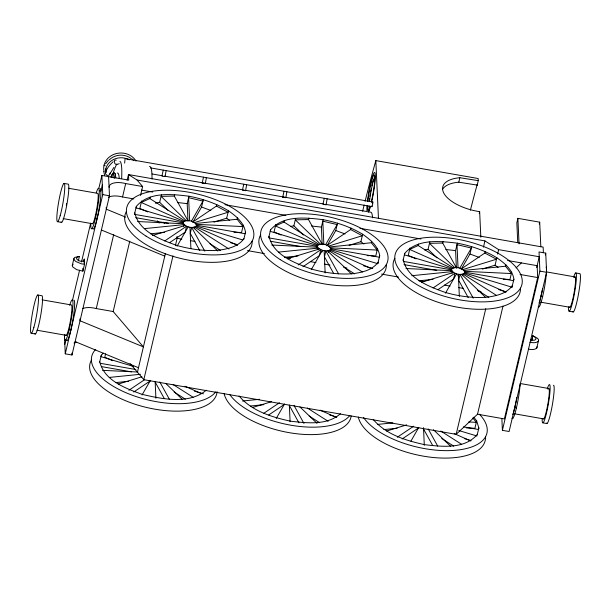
<?xml version="1.0" encoding="UTF-8"?>
<svg xmlns="http://www.w3.org/2000/svg" width="611" height="611" viewBox="0 0 611 611"><rect width="100%" height="100%" fill="white"/><g stroke="black" fill="none" stroke-linecap="round" stroke-linejoin="round"><path stroke-width="0.92" d="M84.287 259.117L84.203 260.401L82.859 261.21L80.705 261.256L78.468 260.538L76.894 259.293L76.505 257.926L77.437 256.918L79.377 256.444L74.725 257.407L73.9 258.583L72.289 265.434L72.671 266.87L76.673 269.68L82.913 271.139L84.524 264.296L84.287 259.117L83.669 261.378M113.134 161.724C109.743 164.955 106.062 168.827 105.482 173.661L106.261 174.853L107.62 175.456L109.025 175.25L113.944 167.376M109.957 174.303L110.049 172.982M124.629 163.129L125.095 158.631L372.84 201.989L372.718 203.998L371.939 206.648L150.367 167.865M111.469 177.518L111.958 174.7L113.913 172.501L115.273 173.86L115.823 177.893M206.358 177.664L205.365 183.59L203.073 183.353L202.188 183.048L203.501 177.167M243.758 184.209L242.452 190.097L243.331 190.403L245.622 190.64L246.615 184.713M286.88 191.755L285.879 197.681L283.588 197.445L282.71 197.139L284.023 191.258M324.281 198.308L322.967 204.189L323.845 204.494L326.144 204.731L327.137 198.804M528.355 349.141C531.127 349.675 534.465 350.034 536.771 348.094L537.031 346.765M536.771 348.094L538.642 339.922L537.695 338.433L532.884 335.813L531.669 340.946M112.974 177.144L113.913 172.501M78.376 260.859L79.377 256.444M72.388 300.704L79.56 270.268M81.515 261.974L90.634 223.236M98.875 188.264L101.892 175.449L128.73 180.146L128.478 174.555L543.133 247.127L543.385 252.717M64.827 344.245L65.828 339.991M83.997 263.211L84.394 261.5M102.327 185.026L100.922 190.983L99.249 190.685M108.598 176.617L109.468 195.787L71.976 354.999L65.262 353.83L102.763 194.611L101.892 175.449M114.188 178.465L115.273 173.86M82.836 308.494A14.618 6.614 13.3 0 1 96.263 308.563L113.715 234.471M108.361 197.238A14.618 6.614 13.3 0 1 122.544 196.963L125.698 183.575L142.615 186.538L140.515 195.467M127.172 180.092L128.478 174.555L137.047 180.016L142.615 186.538M103.29 353.143L101.327 355.167L100.975 356.656L133.694 366.501M196.505 225.207L245.156 233.723L245.5 232.233C244.056 222.519 235.999 216.08 228.445 210.764C216.325 203.44 202.814 198.873 188.952 196.192C171.515 194.145 149.069 191.495 136.368 206.365L136.016 207.855L183.277 222.076C187.05 219.112 194.481 220.854 196.505 225.207L196.314 225.994C192.541 228.957 185.118 227.216 183.086 222.862L183.277 222.076M79.949 318.896L80.033 320.775L143.402 346.895L113.18 311.526L129.761 241.139M105.611 353.815L104.809 357.221L112.645 360.696M141.607 200.981L139.858 208.42L147.694 211.902M183.911 221.419L141.256 202.47L149.81 198.552L150.161 197.063M167.865 210.207L159.677 202.317L161.434 194.878M187.921 220.647L174.311 196.07L174.662 194.581M137.444 372.191L165.39 253.527M502.983 306.119L477.527 414.212L456.165 434.337L143.829 379.675L172.989 255.872M175.38 245.706L177.121 238.313L177.037 236.434M187.997 221.235L187.195 203.631L188.952 196.192M183.659 226.314L184.056 224.619L144.349 228.629M194.245 228.827L194.642 227.124L228.988 249.013M192.771 222.366L201.569 207.037L203.318 199.598M193.023 221.854L216.439 206.06L216.79 204.57M213.957 222.121L226.689 218.203L228.445 210.764M196.238 224.344L242.957 226.574L237.137 219.25L237.488 217.76M243.308 225.085L241.559 232.524L233.929 232.157M330.704 248.7L379.355 257.208L379.698 255.719C378.247 246.004 370.197 239.565 362.644 234.25C350.523 226.925 337.012 222.366 323.15 219.677C305.714 217.631 283.267 214.98 270.566 229.858L270.215 231.34L317.476 245.561C321.249 242.598 328.68 244.339 330.704 248.7L330.116 251.182M275.805 224.466L274.056 231.905L281.022 234.998M318.11 244.912L275.454 225.955L284.008 222.037L284.352 220.548M303.423 235.006L293.876 225.81L295.632 218.364M322.119 244.133L308.509 219.555L308.861 218.074M322.196 244.721L321.394 227.124L323.15 219.677M316.933 247.837L317.476 245.561M317.857 249.8L318.255 248.104L317.285 246.348L269.573 238M321.997 252.007L322.394 250.304L318.255 248.104L278.547 252.114M328.443 252.312L328.84 250.609L330.513 249.487L377.774 263.7L379.698 255.719M326.969 245.851L335.767 230.523L337.516 223.084M327.221 245.339L350.638 229.545L350.989 228.056M349.064 245.332L360.887 241.689L362.644 234.25M330.436 247.829L377.155 250.059L371.335 242.735L371.687 241.246M377.506 248.57L375.75 256.009L370.984 255.788M377.774 263.7L378.125 262.211C372.366 270.222 362.247 272.353 353.059 273.697C338.922 274.797 324.785 272.812 311.175 268.985C294.754 263.013 273.491 255.329 268.985 236.342M464.902 272.185L513.546 280.693L513.897 279.212C512.446 269.489 504.396 263.051 496.842 257.735C484.714 250.411 471.203 245.851 457.349 243.17C439.912 241.116 417.466 238.473 404.765 253.344L404.413 254.833L451.674 269.046C455.447 266.091 462.871 267.824 464.902 272.185L464.711 272.972C460.938 275.928 453.507 274.194 451.483 269.833L451.674 269.046M410.004 247.951L408.255 255.39L416.083 258.873M452.308 268.397L409.653 249.441L418.207 245.523L418.55 244.033M436.941 257.834L428.074 249.296L429.831 241.857M456.318 267.618L442.708 243.048L443.059 241.559M458.808 182.185L459.854 177.717L478.253 180.635L477.199 185.102L458.808 182.185A35.14 15.894 13.3 0 0 442.708 189.066M456.394 268.206L455.592 250.609L457.349 243.17M451.132 271.322L451.483 269.833L403.772 261.485M452.056 273.293L452.453 271.59L411.799 275.698M457.937 275.905L458.334 274.202L459.35 296.434M462.642 275.798L463.039 274.095L496.583 295.48M479.238 213.445L479.658 211.658A35.14 15.894 13.3 0 1 444.105 193.679A35.14 15.894 13.3 0 1 459.854 177.717M461.168 269.336L469.958 254.016L471.715 246.569M483.461 247.15L484.935 240.902L137.047 180.016M461.42 268.832L484.836 253.03L485.187 251.541M497.591 254.1L498.645 249.639L484.935 240.902M482.354 269.092L495.086 265.174L496.842 257.735M456.165 434.337L485.753 308.685M464.635 271.315L511.354 273.545L505.534 266.22L505.885 264.731M540.819 246.791L539.704 222.167L517.891 218.348L516.845 222.816L517.746 242.697M473.746 417.191L476.656 420.857L474.907 428.296L466.33 427.883M511.705 272.055L509.948 279.494L503.281 279.181M476.656 420.857L478.856 428.005L478.505 429.495L463.535 426.875M464.711 272.972L511.972 287.185L512.323 285.704C506.565 293.708 496.445 295.839 487.257 297.19C473.12 298.283 458.976 296.297 445.373 292.47C428.953 286.498 407.69 278.815 403.184 259.835M539.261 224.023L539.704 222.167M536.702 267.519L539.246 256.742L498.645 249.639M507.581 260.5L537.138 265.67L537.68 277.554L504.388 418.917L477.527 414.212M502.402 430.335L539.895 271.116L539.024 251.953L545.738 253.13L546.608 272.292L509.108 431.503L502.402 430.335L501.868 418.65M545.302 254.955L545.738 253.13M531.883 340.235L532.884 335.813M134.664 213.422L136.368 206.365M99.624 362.216L101.327 355.167M243.804 239.291L245.5 232.233M268.641 237.832L270.566 229.858M403.061 260.393L404.765 253.344M511.972 287.185L513.897 279.212M477.153 435.055L478.856 428.005M372.336 203.203L372.84 201.989M110.912 177.106L111.958 174.7M166.1 170.622L165.107 176.548L162.809 176.312L161.93 175.999L163.244 170.118M177.091 246.18L188.203 226.818M191.396 221.251L202.967 201.088L188.6 197.681L189.654 220.838M142.042 394.973L150.375 380.454M311.289 269.665L322.394 250.304L325.869 250.915L328.84 250.609L362.384 271.987M325.594 244.744L337.165 224.573L322.799 221.167L323.853 244.331M276.241 418.459L284.573 403.94M445.48 293.15L456.593 273.789M459.785 268.229L471.364 248.058L456.997 244.652L458.044 267.817M410.905 441.142L418.772 427.425M72.289 265.434L73.114 264.25M105.611 163.84L108.475 160.25M243.926 238.725C238.168 246.737 228.048 248.86 218.86 250.212C204.723 251.304 190.586 249.326 176.976 245.492C160.556 239.527 139.293 231.844 134.787 212.857M206.266 390.215C189.166 404.642 161.831 399.082 141.935 394.294C125.515 388.321 104.252 380.638 99.746 361.659M340.457 413.708C327.168 425.592 306.921 423.079 290.5 421.185C271.895 417.13 251.694 411.058 239.054 395.959M477.283 434.497C464.581 449.368 442.127 446.725 424.698 444.671C406.094 440.615 385.892 434.543 373.245 419.444M516.096 267.885L521.374 262.913M538.383 341.244C536.076 343.191 532.739 342.832 529.966 342.297M164.718 240.963L186.569 226.215L185.164 232.165L169.56 242.697M298.13 264.975L320.767 249.7L319.362 255.65L302.972 266.717M128.89 390.284L144.501 379.752M133.733 392.025L150.123 380.966M433.107 287.934L454.966 273.186L453.561 279.143L437.95 289.675M263.868 413.242L279.479 402.71M268.71 414.984L284.321 404.451M397.287 437.262L413.678 426.203M402.13 438.996L418.52 427.937M119.221 163.664L117.037 164.481L115.899 164.405L114.815 163.519L114.303 160.853L115.067 160.09L116.205 160.166M152.406 235.541L185.156 225.467M194.435 222.61L228.094 212.254L216.439 206.06M287.514 258.743L319.354 248.952M328.634 246.096L362.292 235.739L350.638 229.545M421.712 282.236L453.553 272.437M462.833 269.581L496.491 259.224L484.836 253.03M118.274 384.059L141.928 376.781M252.473 407.545L271.574 401.664M386.671 431.03L406.682 424.874M155.347 203.157L159.677 202.317M290.408 226.475L293.876 225.81M424.607 249.968L428.074 249.296M195.535 223.458L237.137 219.25M150.505 233.814L164.687 232.386M329.734 246.943L371.335 242.735M284.703 257.307L297.947 255.963M463.932 270.429L505.534 266.22M418.902 280.793L433.084 279.357M109.3 377.43L140.507 374.276M115.464 382.616L128.7 381.279M242.552 401.015L259.576 399.288M250.609 406.01L263.845 404.665M377.697 424.401L392.827 422.873M383.861 429.586L397.097 428.25M174.311 196.07L161.083 196.368L186.317 220.686M308.509 219.555L295.281 219.853L320.515 244.171M442.708 243.048L429.48 243.338L454.714 267.656M137.59 221.541L183.353 223.725M271.788 245.034L317.552 247.218M367.173 255.604L369.082 255.696M405.987 268.519L451.75 270.704M102.549 370.342L137.819 372.023M468.683 421.98L476.313 422.346L472.815 417.947M202.188 183.048L205.365 183.59M282.71 197.139L284.13 197.284M177.373 202.524L187.195 203.631M311.572 226.017L321.394 227.124M445.77 249.502L455.592 250.609M84.524 264.296L81.332 263.815L75.817 261.508L74.282 260.019L73.9 258.583M365.072 201.347A334.24 37.974 -80.1 0 1 375.834 160.609L478.153 178.519L478.253 180.635M152.07 173.959L162.373 175.769M164.252 176.098L243.904 190.036M245.782 190.365L323.563 203.975M325.434 204.303L370.419 212.177A58.282 6.622 -80.1 0 1 372.565 217.844M141.5 190.09L152.735 192.053M224.909 204.685L285.872 215.355M359.971 228.323L420.933 238.993M64.04 183.415L68.081 184.117A19.437 2.207 -80.1 0 1 66.744 205.166A19.437 2.207 -80.1 0 1 61.115 221.9M575.669 272.957L579.709 273.659A19.437 2.207 -80.1 0 1 578.38 294.708A19.437 2.207 -80.1 0 1 572.744 311.442M122.544 196.963L133.824 198.942M68.333 188.226L97.607 193.351A15.428 1.749 -80.1 0 1 96.553 210.062A15.428 1.749 -80.1 0 1 92.078 223.336M546.639 271.941L575.004 276.905M102.763 194.611L109.468 195.787M539.895 271.116L546.608 272.292M520.083 274.476L537.68 277.554M134.443 214.346L183.086 222.862M135.611 217.653L168.353 223.382M270.742 241.299L300.681 246.539M404.008 264.624L436.75 270.352M95.476 218.127L97.157 218.417M541.002 296.098L542.675 296.396A20.568 2.337 -80.1 0 0 546.417 272.04M177.121 238.313L181.811 239.138M190.258 240.612L194.947 241.437M247.47 250.625L264.349 253.58M284.986 257.193L290.615 258.178M310.312 261.623L315.94 262.608M324.38 264.089L330.009 265.067M344.077 267.534L346.888 268.023M381.592 274.102L398.479 277.05M419.108 280.663L424.737 281.648M444.434 285.1L450.063 286.085M458.502 287.56L463.191 288.377M478.199 291.004L481.01 291.5M63.193 218.608L92.475 223.733M540.59 302.162L569.864 307.287M57.571 221.694L61.612 222.404M569.2 311.236L573.24 311.946M37.76 295.006L41.8 295.716A19.437 2.207 -80.1 0 1 40.463 316.765A19.437 2.207 -80.1 0 1 34.835 333.499M96.263 308.563L113.18 311.526M42.044 299.825L71.327 304.95A15.428 1.749 -80.1 0 1 70.265 321.661A15.428 1.749 -80.1 0 1 65.797 334.935M520.358 383.54L548.724 388.504M69.196 329.726L70.868 330.016M514.714 407.697L516.394 407.995A20.568 2.337 -80.1 0 0 520.137 383.639M36.912 330.207L66.194 335.332M514.302 413.762L543.584 418.886M31.291 333.293L35.331 333.996M542.919 422.835L546.96 423.545M100.334 363.308L135.879 369.533M101.502 366.615L131.441 371.855M324.388 204.334L326.144 204.731M243.865 190.242L245.622 190.64M498.752 289.583L506.023 291.775M363.652 265.823L372.741 268.557M196.314 225.994L242.666 239.94M230.362 242.613L237.633 244.797M458.754 430.518L476.931 435.987M464.62 438.66L470.982 440.569M329.512 414.9L336.783 417.084M194.405 391.139L203.494 393.874M469.958 254.016L479.223 257.43M335.767 230.523L345.024 233.944M201.569 207.037L210.826 210.459M530.508 339.693L534.174 340.296L535.664 339.586L535.931 338.334L534.892 336.974L532.891 335.951M125.675 217.157L106.314 209.176L106.23 207.297M101.411 230.011L164.779 256.131M75.13 341.61L138.491 367.73M464.077 273.621L505.862 292.188M329.879 250.136L371.664 268.703M195.68 226.65L237.465 245.217M454.279 433.634L470.814 440.989M320.08 410.149L336.615 417.504M185.011 386.274L201.554 393.629M104.046 165.222L105.168 165.848M418.207 245.523L453.347 267.924M477.611 290.233L488.792 297.358M284.008 222.037L319.148 244.431M343.413 266.74L354.594 273.873M149.81 198.552L184.95 220.945M210.016 243.766L220.395 250.38M440.775 431.038L461.542 444.273M441.768 438.522L453.752 446.152M307.379 408.064L328.138 421.3M309.166 416.053L319.553 422.667M173.18 384.579L193.145 397.303M174.173 392.056L185.354 399.182M131.976 158.852L133.496 160.303M495.086 265.174L498.102 267.511M360.887 241.689L363.904 244.026M226.689 218.203L229.705 220.533M461.672 274.362L485.546 297.358M327.473 250.877L351.348 273.873M433.451 429.732L450.498 446.16M193.275 227.391L217.829 251.045M299.932 406.903L316.987 423.331M165.734 383.418L182.101 399.189M163.336 222.175L164.565 223.618M157.348 220.861L159.196 223.03M130.044 363.53L143.829 379.675M473.22 298.153L460.068 274.4L458.67 280.35L468.194 297.549M428.196 428.93L437.728 446.129M338.57 273.85L325.869 250.915L324.472 256.864L333.537 273.247M423.622 429.151L432.695 445.534M294.006 405.444L303.98 423.461M204.822 251.182L191.671 227.422L190.273 233.379L199.797 250.579M289.423 405.658L298.947 422.865M159.807 381.959L169.331 399.159M155.225 382.173L164.298 398.555M103.801 171.546L104.626 175.426M517.891 218.348L519.052 243.919M479.658 211.658L480.826 237.228M477.199 185.102L477.176 184.575A351.386 39.921 -80.1 0 0 470.378 210.245M423.507 427.631L424.301 445.236M375.834 160.609L378.453 218.371M371.908 205.953L371.939 206.648M370.671 183.147L370.724 184.339M324.135 250.716L325.151 272.949M289.347 405.07L290.103 421.75M189.945 227.231L190.907 248.54M155.148 381.585L155.904 398.257M105.848 168.751L106.016 172.485M82.783 268.344L82.913 271.139M71.892 353.12L71.976 354.999M64.392 334.66L65.262 353.83M104.069 171.531A17.123 15.145 -2.6 0 1 115.028 153.949A17.123 15.145 -2.6 0 1 136.024 161.083M109.331 159.815A15.428 13.648 -2.6 0 1 131.113 158.524M66.568 203.578A15.428 1.749 -80.1 0 1 66.278 205.174M516.761 397.486A20.568 2.337 -80.1 0 1 512.812 414.609M516.394 407.995A20.568 2.337 -80.1 0 1 512.01 418.138M546.188 267.083A20.568 2.337 -80.1 0 1 546.448 271.169M542.675 296.396A20.568 2.337 -80.1 0 1 538.291 306.539M542.576 288.537A20.568 2.337 -80.1 0 1 539.895 300.398M539.628 301.33A20.568 2.337 -80.1 0 1 539.093 303.01M548.151 389.138A15.428 1.749 -80.1 0 1 548.014 403.222A15.428 1.749 -80.1 0 1 543.194 418.489M553.429 385.258A19.437 2.207 -80.1 0 1 552.092 406.307A19.437 2.207 -80.1 0 1 546.463 423.041M547.296 388.871A19.437 2.207 -80.1 0 1 550.045 390.628A19.437 2.207 -80.1 0 1 545.524 416.809A19.437 2.207 -80.1 0 1 542.178 418.474M574.432 277.547A15.428 1.749 -80.1 0 1 574.294 291.623A15.428 1.749 -80.1 0 1 569.475 306.89M96.248 192.855A20.568 2.337 -80.1 0 1 99.142 195.039A20.568 2.337 -80.1 0 1 94.193 223.053A20.568 2.337 -80.1 0 1 90.863 223.313M73.862 300.184A20.568 2.337 -80.1 0 1 72.449 322.455A20.568 2.337 -80.1 0 1 66.484 340.167M69.7 305.332A20.568 2.337 -80.1 0 1 72.9 305.989A20.568 2.337 -80.1 0 1 67.997 334.339A20.568 2.337 -80.1 0 1 64.583 334.912M119.909 161.342A65.133 7.401 -80.1 0 1 121.642 178.649M112.523 174.861A65.133 7.401 -80.1 0 1 116.861 163.969M117.266 173.089A53.134 6.034 -80.1 0 1 119.229 178.252M149.458 166.551A65.133 7.401 -80.1 0 1 151.994 179.046M109.086 187.31A14.618 6.614 13.3 0 1 125.698 183.575M100.143 188.585A20.568 2.337 -80.1 0 1 98.73 210.856A20.568 2.337 -80.1 0 1 92.773 228.567M105.55 172.302A15.428 13.648 -2.6 0 1 113.188 159.67A15.428 13.648 -2.6 0 1 129.303 159.838M74.023 343.061A14.618 6.614 13.3 0 1 76.512 342.191M573.576 277.272A19.437 2.207 -80.1 0 1 576.333 279.028A19.437 2.207 -80.1 0 1 571.804 305.21A19.437 2.207 -80.1 0 1 568.459 306.875M367.814 201.271A17.994 2.047 -80.1 0 1 374.161 174.998A17.994 2.047 -80.1 0 1 371.488 201.111M370.052 206.449A17.994 2.047 -80.1 0 1 367.455 205.647M369.327 210.283A17.994 2.047 -80.1 0 1 369.128 205.938M369.487 201.561A17.994 2.047 -80.1 0 1 374.856 176.556M367.509 201.057A20.568 2.337 -80.1 0 1 374.688 172.47A20.568 2.337 -80.1 0 1 371.541 202.31M370.442 206.602A20.568 2.337 -80.1 0 1 368.441 212.132M366.898 210.581A20.568 2.337 -80.1 0 1 367.028 205.968M369.281 200.538A20.568 2.337 -80.1 0 1 369.502 198.873M369.876 196.284A20.568 2.337 -80.1 0 1 370.304 193.649M370.61 191.885A20.568 2.337 -80.1 0 1 371.274 188.387M371.801 185.851A20.568 2.337 -80.1 0 1 372.168 184.216M372.351 183.437A20.568 2.337 -80.1 0 1 373.237 179.932M362.629 211.253A334.24 37.974 -80.1 0 1 364.179 204.96M386.335 264.632A65.133 29.465 13.3 0 1 315.635 282.106A65.133 29.465 13.3 0 1 260.66 234.845M215.652 391.987A65.133 29.465 13.3 0 1 133.557 395.684A65.133 29.465 13.3 0 1 95.683 349.423M217.065 391.682A65.133 29.465 13.3 0 1 144.563 406.972A65.133 29.465 13.3 0 1 91.421 360.154M349.851 415.472A65.133 29.465 13.3 0 1 290.958 425.225A65.133 29.465 13.3 0 1 229.866 394.721M351.172 416.022A65.133 29.465 13.3 0 1 288.652 432.573A65.133 29.465 13.3 0 1 224.107 393.522M479.398 414.197A65.133 29.465 13.3 0 1 449.803 450.605A65.133 29.465 13.3 0 1 363.576 417.504M485.493 436.918A65.133 29.465 13.3 0 1 425.615 456.516A65.133 29.465 13.3 0 1 358.306 417.008M520.473 288.148A65.133 29.465 13.3 0 1 414.441 283.092A65.133 29.465 13.3 0 1 440.714 237.32A65.133 29.465 13.3 0 1 520.473 288.148A65.133 29.465 13.3 0 1 449.833 305.592A65.133 29.465 13.3 0 1 394.859 258.331M252.137 241.146A65.133 29.465 13.3 0 1 181.444 258.621A65.133 29.465 13.3 0 1 126.469 211.36M60.176 215.668A19.437 2.207 -80.1 0 0 64.537 183.911A19.437 2.207 -80.1 0 0 57.709 208.084A19.437 2.207 -80.1 0 0 60.176 215.668M33.895 327.267A19.437 2.207 -80.1 0 0 38.256 295.51A19.437 2.207 -80.1 0 0 31.421 319.675A19.437 2.207 -80.1 0 0 33.895 327.267M280.243 259.606A65.133 29.465 13.3 0 0 386.274 264.662A65.133 29.465 13.3 0 0 306.516 213.835A65.133 29.465 13.3 0 0 280.243 259.606M146.044 236.113A65.133 29.465 13.3 0 0 252.076 241.177A65.133 29.465 13.3 0 0 172.317 190.349A65.133 29.465 13.3 0 0 146.044 236.113"/></g></svg>
